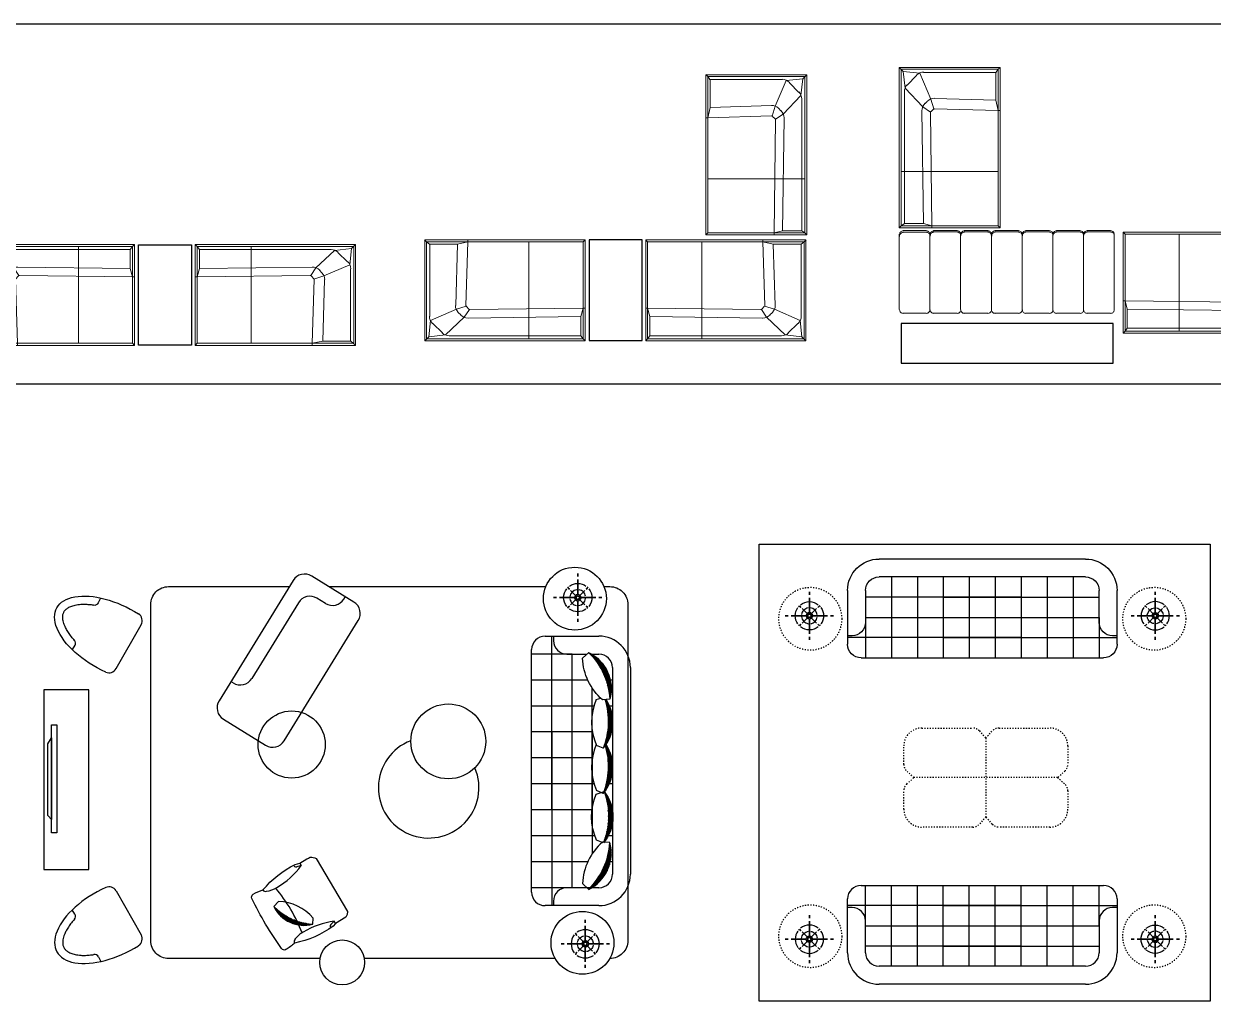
# Model space of a CAD drawing. Extents: x 185064 to 343242, y -369192 to -264966.
# Drawn here: x 256315 to 269558, y -288548 to -277663 of the extents above; entities that cross this region are included whole.
import ezdxf

# ---------------------------------------------------------------- set-up
doc = ezdxf.new("R2010")
doc.units = 0
doc.linetypes.add('ACAD_ISO03W100', pattern=[30, 12, -18])
doc.layers.add('平面布制', color=25, linetype='Continuous')
doc.layers.add('打印框', color=4, linetype='Continuous')

# ---------------------------------------------------------------- blocks, each defined once
blk = doc.blocks.new('WERAWERAWE')
at = {"color": 8, "linetype": 'Continuous'}
for p, q in [((106863.5, -18799.3), (106863.5, -18775)), ((106863.5, -18775), (106863.5, -18799.3)), ((106863.5, -18944.5), (106863.5, -18823.6)), ((106863.5, -18823.6), (106863.5, -18944.5)), ((106805.5, -18911.4), (106853.6, -18959.5)), ((106853.6, -18959.5), (106805.5, -18911.4)), ((106873.5, -18959.5), (106921.6, -18911.4)), ((106921.6, -18911.4), (106873.5, -18959.5)), ((106931.2, -18901.8), (106940.9, -18892.1)), ((106940.9, -18892.1), (106931.2, -18901.8)), ((106669.1, -18969.4), (106693.4, -18969.4)), ((106693.4, -18969.4), (106669.1, -18969.4)), ((106717.7, -18969.4), (106838.6, -18969.4)), ((106838.6, -18969.4), (106717.7, -18969.4)), ((106805.5, -19027.5), (106853.6, -18979.4)), ((106853.6, -18979.4), (106805.5, -19027.5)), ((106863.5, -19115.3), (106863.5, -18994.4)), ((106863.5, -18994.4), (106863.5, -19115.3)), ((106873.5, -18979.4), (106921.6, -19027.5)), ((106921.6, -19027.5), (106873.5, -18979.4)), ((106888.5, -18969.4), (107009.4, -18969.4)), ((107009.4, -18969.4), (106888.5, -18969.4)), ((107058, -18969.4), (107033.7, -18969.4)), ((107033.7, -18969.4), (107058, -18969.4)), ((106863.5, -19163.9), (106863.5, -19139.6)), ((106863.5, -19139.6), (106863.5, -19163.9))]:
    blk.add_line(p, q, dxfattribs=at)
at = {"color": 3, "linetype": 'Continuous'}
for p, q in [((106786.2, -18892.1), (106795.9, -18901.8)), ((106795.9, -18901.8), (106786.2, -18892.1)), ((106786.2, -19046.8), (106795.9, -19037.1)), ((106795.9, -19037.1), (106786.2, -19046.8)), ((106931.2, -19037.1), (106940.9, -19046.8)), ((106940.9, -19046.8), (106931.2, -19037.1))]:
    blk.add_line(p, q, dxfattribs=at)
for major_axis, start_param, end_param in [((113.9, 0), 0.888609, 2.25296), ((-113.9, 0.4), -0.613826, 0.003279), ((111.3, 24.3), 2.125594, 2.22504), ((111.3, 24.3), 2.125594, 2.22504), ((-111.2, 24.8), 4.06263, 4.162076), ((113.9, 0.4), -0.003338, 0.613767), ((113.9, 0.4), 3.138263, 3.755368), ((-111.3, 24.5), 0.918242, 1.017688), ((-111.3, 24.5), 0.918242, 1.017688), ((113.9, 0), 4.03019, 5.394541), ((111.2, 24.6), -1.01888, -0.919434), ((111.2, 24.6), -1.01888, -0.919434), ((-113.9, 0.4), 2.527791, 3.144896)]:
    blk.add_ellipse((106863.5, -18969.4), major_axis=major_axis, ratio=1, start_param=start_param, end_param=end_param, dxfattribs=at)
at = {"color": 8, "linetype": 'Continuous', "extrusion": (0, 0, -1)}
for major_axis, start_param, end_param in [((45.3, 45.3), 4.030214, 5.394564), ((10.2, 9.6), 4.712363, 10.995548), ((9.91, 9.91), 3.372739, 4.481242), ((9.91, 9.91), -1.33965, -0.231147), ((45.3, 45.3), -0.801005, -0.701559), ((45.3, 45.3), -0.801005, -0.701559), ((45.3, 45.3), -0.617105, 0), ((9.91, 9.91), 0.231147, 1.33965), ((46, 44.7), -0.014483, 0.602622), ((45.3, 45.3), 0.701559, 0.801005), ((45.3, 45.3), 0.701559, 0.801005), ((45.3, 45.3), 3.843152, 3.942598), ((45.3, 45.3), 3.843152, 3.942598), ((46, 44.7), 3.127109, 3.744214), ((45.3, 45.3), 2.524488, 3.141593), ((9.91, 9.91), 1.801943, 2.910446), ((45.3, 45.3), 2.340587, 2.440033), ((45.3, 45.3), 2.340587, 2.440033), ((45.3, 45.3), 0.888621, 2.252972)]:
    blk.add_ellipse((106863.5, -18969.4), major_axis=major_axis, ratio=1, start_param=start_param, end_param=end_param, dxfattribs=at)
at = {"color": 8, "linetype": 'Continuous'}
for major_axis, start_param, end_param in [((-24.9, 0), 3.141593, 9.424778), ((24.9, 0.3), 1.789211, 2.897713), ((12.5, 0.1), 1.791898, 2.9004), ((-12.5, 0.1), 3.382057, 4.49056), ((-24.9, 0.3), 3.385683, 4.494186), ((-24.9, 0.3), 0.243913, 1.352416), ((-12.5, 0.1), 0.240329, 1.348832), ((12.5, 0.1), -1.349407, -0.240905), ((24.9, 0.3), -1.352603, -0.2441)]:
    blk.add_ellipse((106863.5, -18969.4), major_axis=major_axis, ratio=1, start_param=start_param, end_param=end_param, dxfattribs=at)
at = {"color": 1, "linetype": 'Continuous'}
blk.add_ellipse((106863.5, -18969.4), major_axis=(-111.2, 24.8), ratio=1, start_param=4.06263, end_param=4.162076, dxfattribs=at)
blk = doc.blocks.new('awrtaet')
at = {"color": 3}
for p, q in [((-52389, -44076), (-52387, -44101)), ((-52387, -44101), (-52346, -44089)), ((-52342, -44700), (-52299, -44707)), ((-52340, -44725), (-52342, -44700))]:
    blk.add_line(p, q, dxfattribs=at)
blk.add_lwpolyline([(-52389, -44076), (-52358, -44065, -0.110047), (-51966, -44083, -0.053927), (-51869, -44064, -0.392463), (-51836, -44090, -0.042541), (-51796, -44629, -0.392463), (-51824, -44659, -0.054038), (-51923, -44655, -0.10394), (-52296, -44734), (-52340, -44725), (-52417, -44731, -0.01404), (-52451, -44733, -0.144778), (-52494, -44696), (-52537, -44128), (-52524, -44104), (-52500, -44086), (-52389, -44076)], format="xyb", dxfattribs=at)
for centre, radius, start, end in [((-52144, -43390), 751, 251.1577, 274.5519), ((-52359, -44061), 30.5, 296.1106, 337.7472), ((-52339, -44070), 8.52, 340.4139, 100.1704), ((-52100, -43886), 254, 273.4831, 296.5047), ((-50628, -44270), 1450, 174.7728, 193.8291), ((-51996, -44084), 30.5, 287.719, 1.0365), ((-51996, -45367), 751, 94.05, 117.4442), ((-52026, -44871), 254, 72.0972, 95.1188), ((-51953, -44659), 30.5, 7.5653, 80.8829), ((-52309, -44736), 30.5, 30.8546, 72.4912), ((-52292, -44724), 10.7, 296.4834, 22.2884)]:
    blk.add_arc(centre, radius, start, end, dxfattribs=at)
blk = doc.blocks.new('sertysey')
at = {"color": 3}
for p, q in [((-54715, -42861), (-55677, -43098)), ((-55859, -42989), (-55866, -42960)), ((-54507, -43078), (-54533, -42971)), ((-54325, -43188), (-54296, -43180))]:
    blk.add_line(p, q, dxfattribs=at)
blk.add_lwpolyline([(-56220, -43201), (-56088, -43737, 0.414214), (-55907, -43847), (-54379, -43470, 0.414214), (-54269, -43289), (-54401, -42753, 0.414214), (-54583, -42643), (-56110, -43020, 0.414214)], format="xyb", close=True, dxfattribs=at)
for centre, start, end in [((-54679, -43007), 13.8496, 103.8496), ((-55713, -42953), 193.8496, 283.8496), ((-54361, -43042), 193.8496, 283.8496)]:
    blk.add_arc(centre, 150, start, end, dxfattribs=at)
blk = doc.blocks.new('aWTat')
at = {"layer": '平面布制', "color": 3, "ltscale": 0.5}
for p, q in [((-80791, -107764, -35), (-80737, -107777, -35)), ((-80777, -107758, -35), (-80712, -107773, -35)), ((-80762, -107752, -35), (-80683, -107769, -35)), ((-80745, -107746, -35), (-80650, -107767, -35)), ((-80727, -107740, -35), (-80611, -107766, -35)), ((-80707, -107735, -35), (-80554, -107769, -35)), ((-80684, -107730, -35), (-80401, -107794, -35)), ((-80656, -107727, -35), (-80425, -107779, -35)), ((-80618, -107726), (-80455, -107763)), ((-80868, -107814), (-80842, -107879)), ((-80860, -107808, -35), (-80854, -107809, -35)), ((-80850, -107800, -35), (-80838, -107803, -35)), ((-80839, -107793, -35), (-80820, -107797, -35)), ((-80828, -107785, -35), (-80801, -107791, -35)), ((-80817, -107778, -35), (-80781, -107786, -35)), ((-80804, -107771, -35), (-80760, -107781, -35)), ((-80406, -107885), (-80381, -107809)), ((-80385, -107808), (-80381, -107809))]:
    blk.add_line(p, q, dxfattribs=at)
for centre, radius, start, end in [((-80621, -108111), 386, 51.4172, 129.67), ((-80618, -108442), 676, 69.4224, 111.6649), ((-80617, -107379), 548, 245.7847, 292.6179)]:
    blk.add_arc(centre, radius, start, end, dxfattribs=at)
blk = doc.blocks.new('waretawet')
at = {"color": 1, "linetype": 'Continuous', "ltscale": 1000}
for points in [[(1066371, 350141), (1066430, 350141), (1066430, 348941), (1066371, 348941)], [(1066371, 349996), (1066371, 349090), (1066331, 349132), (1066331, 349930)]]:
    blk.add_lwpolyline(points, close=True, dxfattribs=at)
blk = doc.blocks.new('saertsert')
at = {"color": 3}
for p, q in [((-18406, -45967), (-15706, -45967)), ((-18556, -46717), (-18556, -46117)), ((-18506, -46212), (-18556, -46212)), ((-15556, -46212), (-15606, -46212)), ((-15556, -46117), (-15556, -46717)), ((-18356, -46717), (-18356, -46362)), ((-15756, -46362), (-15756, -46717)), ((-15906, -46867), (-18206, -46867)), ((-15906, -47067), (-18206, -47067))]:
    blk.add_line(p, q, dxfattribs=at)
at = {"color": 1}
for p, q in [((-18356, -46417), (-18356, -45967)), ((-18067, -46867), (-18067, -45967)), ((-17779, -46867), (-17779, -45967)), ((-17490, -46867), (-17490, -45967)), ((-17490, -46867), (-17490, -45967)), ((-17201, -46867), (-17201, -45967)), ((-17201, -46867), (-17201, -45967)), ((-16912, -46867), (-16912, -45967)), ((-16623, -46867), (-16623, -45967)), ((-16334, -46867), (-16334, -45967)), ((-16045, -46867), (-16045, -45967)), ((-15756, -46417), (-15756, -45967)), ((-17490, -46192), (-18556, -46192)), ((-17490, -46192), (-16623, -46192)), ((-16623, -46192), (-17490, -46192)), ((-16623, -46192), (-15556, -46192)), ((-18356, -46417), (-15756, -46417)), ((-17490, -46642), (-18356, -46642)), ((-17490, -46642), (-16623, -46642)), ((-16623, -46642), (-17490, -46642)), ((-16623, -46642), (-15756, -46642))]:
    blk.add_line(p, q, dxfattribs=at)
at = {"color": 3}
for centre, radius, start, end in [((-18406, -46117), 150, 90, 180), ((-15706, -46117), 150, 0, 90), ((-18506, -46362), 150, 0, 90), ((-15606, -46362), 150, 90, 180), ((-18206, -46717), 350, 180, 270), ((-18206, -46717), 150, 180, 270), ((-15906, -46717), 350, 270, 0), ((-15906, -46717), 150, 270, 0)]:
    blk.add_arc(centre, radius, start, end, dxfattribs=at)
blk = doc.blocks.new('w123333')
at = {"color": 3, "lineweight": 0}
for points in [[(236450, -313044), (238234, -313044)], [(236450, -314169), (236450, -313044)], [(236472, -313067), (236450, -313044)], [(237754, -313067), (237754, -313044)], [(238182, -313091), (238211, -313070), (238236, -313045)], [(238234, -313044), (238234, -314169)], [(237754, -313067), (236472, -313067), (236472, -313806)], [(237075, -314147), (237075, -313067)], [(237776, -313777), (237754, -313067)], [(237754, -313067), (238215, -313067)], [(237871, -313092), (237754, -313067)], [(237890, -313777), (237871, -313092)], [(237871, -313092), (238180, -313092)], [(238180, -313897), (238180, -313092)], [(238215, -313067), (238215, -314147)], [(236472, -313806), (236450, -313806)], [(237732, -313821), (236472, -313806)], [(236472, -313806), (236472, -314147)], [(236472, -313806), (236497, -313900)], [(237732, -313821), (237740, -313820), (237746, -313816)], [(238003, -314102), (237795, -313907), (237738, -313821)], [(237744, -313815), (237770, -313787)], [(237772, -313785), (237775, -313781), (237776, -313776)], [(237773, -313783), (237883, -313818)], [(237833, -313881), (237861, -313853)], [(237862, -313852), (237875, -313835), (237885, -313817), (237891, -313797), (237893, -313776)], [(238171, -313941), (237883, -313818)], [(236472, -314112), (236472, -313900)], [(237751, -313916), (236497, -313900)], [(236497, -313900), (236497, -314112)], [(237753, -313916), (237776, -313914), (237799, -313907), (237819, -313896), (237837, -313881)], [(238171, -313941), (238190, -314124), (238003, -314102)], [(238038, -314080), (238145, -313976)], [(238149, -313976), (238164, -313959), (238174, -313939), (238181, -313918), (238183, -313895)], [(236497, -314112), (236472, -314147)], [(236497, -314112), (237962, -314112)], [(237964, -314112), (237985, -314110), (238006, -314104), (238025, -314094), (238042, -314081)], [(236472, -314147), (236450, -314169)], [(236450, -314169), (238234, -314169)], [(236472, -314147), (238215, -314147)], [(238190, -314124), (238234, -314169)]]:
    blk.add_lwpolyline(points, dxfattribs=at)
blk = doc.blocks.new('sertsert')
at = {"layer": '打印框', "color": 3}
blk.add_lwpolyline([(254496, -297499), (253905, -297499), (253905, -296379), (254496, -296379)], close=True, dxfattribs=at)
at = {"layer": '打印框', "rotation": 180}
blk.add_blockref('w123333', (490310, -610543), dxfattribs=at)
at = {"layer": '打印框', "xscale": -1}
for p, rotation in [((18085, -610543), 180), ((-57840, -61103), 90)]:
    blk.add_blockref('w123333', p, dxfattribs=dict(at, rotation=rotation))
blk = doc.blocks.new('ertaertser')
at = {"color": 3, "lineweight": 0}
for points in [[(234054, -313041), (234046, -313042), (234039, -313044), (234032, -313048), (234027, -313053), (234022, -313059), (234018, -313065), (234016, -313073), (234015, -313081)], [(234053, -313044), (234312, -313044)], [(234353, -313081), (234352, -313073), (234350, -313065), (234346, -313059), (234341, -313053), (234335, -313048), (234329, -313044), (234321, -313042), (234313, -313041)], [(234395, -313041), (234388, -313042), (234380, -313044), (234373, -313048), (234368, -313053), (234363, -313059), (234359, -313065), (234357, -313073), (234356, -313081)], [(234394, -313044), (234656, -313044)], [(234697, -313081), (234696, -313073), (234694, -313065), (234690, -313059), (234685, -313053), (234680, -313048), (234673, -313044), (234666, -313042), (234658, -313041)], [(234737, -313041), (234729, -313042), (234721, -313044), (234714, -313048), (234709, -313053), (234704, -313059), (234700, -313065), (234698, -313073), (234697, -313081)], [(234997, -313044), (234735, -313044)], [(235038, -313081), (235037, -313073), (235035, -313065), (235031, -313059), (235027, -313053), (235021, -313048), (235014, -313044), (235007, -313042), (234999, -313041)], [(235078, -313041), (235070, -313042), (235062, -313044), (235056, -313048), (235050, -313053), (235045, -313059), (235041, -313065), (235039, -313073), (235038, -313081)], [(235076, -313044), (235338, -313044)], [(235379, -313081), (235378, -313073), (235376, -313065), (235372, -313059), (235368, -313053), (235362, -313048), (235355, -313044), (235348, -313042), (235340, -313041)], [(235422, -313041), (235414, -313042), (235406, -313044), (235400, -313048), (235394, -313053), (235389, -313059), (235385, -313065), (235383, -313073), (235382, -313081)], [(235420, -313044), (235682, -313044)], [(235723, -313081), (235723, -313073), (235720, -313065), (235717, -313059), (235712, -313053), (235706, -313048), (235699, -313044), (235692, -313042), (235684, -313041)], [(235763, -313041), (235755, -313042), (235747, -313044), (235741, -313048), (235735, -313053), (235730, -313059), (235726, -313065), (235724, -313073), (235723, -313081)], [(235761, -313044), (236023, -313044)], [(235761, -313044), (236023, -313044)], [(236064, -313081), (236064, -313073), (236061, -313065), (236058, -313059), (236053, -313053), (236047, -313048), (236040, -313044), (236033, -313042), (236025, -313041)], [(236104, -313041), (236096, -313042), (236089, -313044), (236082, -313048), (236076, -313053), (236071, -313059), (236068, -313065), (236065, -313073), (236064, -313081)], [(236102, -313044), (236364, -313044)], [(236102, -313044), (236364, -313044)], [(236405, -313081), (236405, -313073), (236402, -313065), (236399, -313059), (236394, -313053), (236388, -313048), (236381, -313044), (236374, -313042), (236366, -313041)], [(234012, -313922), (234012, -313082)], [(234353, -313082), (234353, -313922)], [(234694, -313082), (234694, -313922)], [(235038, -313082), (235038, -313922)], [(235379, -313082), (235379, -313922)], [(235720, -313082), (235720, -313922)], [(236064, -313698), (236064, -313082)], [(236405, -313698), (236405, -313082)], [(236064, -313903), (236064, -313698)], [(236405, -313903), (236405, -313698)], [(234015, -313898), (234015, -313906), (234017, -313914), (234020, -313922), (234025, -313928), (234031, -313934), (234038, -313938), (234046, -313940), (234054, -313941)], [(234015, -313921), (234016, -313929), (234018, -313936), (234022, -313943), (234027, -313949), (234032, -313954), (234039, -313957), (234046, -313959), (234054, -313960)], [(234315, -313944), (234053, -313944)], [(234312, -313963), (234053, -313963)], [(234313, -313960), (234321, -313959), (234329, -313957), (234335, -313954), (234341, -313949), (234346, -313943), (234350, -313936), (234352, -313929), (234353, -313921)], [(234317, -313941), (234324, -313941), (234332, -313938), (234339, -313935), (234344, -313930), (234349, -313924), (234353, -313917), (234355, -313910), (234356, -313902)], [(234356, -313901), (234356, -313910), (234358, -313917), (234361, -313925), (234366, -313932), (234372, -313937), (234380, -313941), (234387, -313944), (234395, -313944)], [(234356, -313921), (234357, -313929), (234359, -313936), (234363, -313943), (234368, -313949), (234373, -313954), (234380, -313957), (234388, -313959), (234395, -313960)], [(234656, -313948), (234394, -313948)], [(234656, -313963), (234394, -313963)], [(234658, -313944), (234666, -313944), (234673, -313941), (234680, -313938), (234685, -313933), (234690, -313927), (234694, -313920), (234696, -313913), (234697, -313905)], [(234658, -313960), (234666, -313959), (234673, -313957), (234680, -313954), (234685, -313949), (234690, -313943), (234694, -313936), (234696, -313929), (234697, -313921)], [(234697, -313905), (234698, -313913), (234700, -313920), (234704, -313927), (234709, -313933), (234714, -313938), (234721, -313941), (234729, -313944), (234737, -313944)], [(234697, -313921), (234698, -313929), (234700, -313936), (234704, -313943), (234709, -313949), (234714, -313954), (234721, -313957), (234729, -313959), (234737, -313960)], [(234735, -313948), (234997, -313948)], [(234735, -313963), (234997, -313963)], [(234999, -313944), (235007, -313944), (235015, -313941), (235022, -313937), (235028, -313932), (235033, -313925), (235036, -313917), (235038, -313910), (235038, -313901)], [(234999, -313960), (235007, -313959), (235014, -313957), (235021, -313954), (235027, -313949), (235031, -313943), (235035, -313936), (235037, -313929), (235038, -313921)], [(235038, -313921), (235039, -313929), (235041, -313936), (235045, -313943), (235050, -313949), (235056, -313954), (235062, -313957), (235070, -313959), (235078, -313960)], [(235041, -313901), (235042, -313910), (235043, -313917), (235047, -313925), (235052, -313932), (235058, -313937), (235065, -313941), (235073, -313944), (235081, -313944)], [(235338, -313963), (235076, -313963)], [(235338, -313948), (235079, -313948)], [(235340, -313944), (235348, -313944), (235355, -313941), (235362, -313938), (235368, -313933), (235372, -313927), (235376, -313920), (235378, -313913), (235379, -313905)], [(235340, -313960), (235348, -313959), (235355, -313957), (235362, -313954), (235368, -313949), (235372, -313943), (235376, -313936), (235378, -313929), (235379, -313921)], [(235382, -313905), (235383, -313913), (235385, -313920), (235389, -313927), (235394, -313933), (235400, -313938), (235406, -313941), (235414, -313944), (235422, -313944)], [(235382, -313921), (235383, -313929), (235385, -313936), (235389, -313943), (235394, -313949), (235400, -313954), (235406, -313957), (235414, -313959), (235422, -313960)], [(235420, -313948), (235559, -313948)], [(235559, -313963), (235420, -313963)], [(235682, -313948), (235559, -313948)], [(235559, -313963), (235682, -313963)], [(235684, -313944), (235692, -313944), (235699, -313941), (235706, -313938), (235712, -313933), (235717, -313927), (235720, -313920), (235723, -313913), (235723, -313905)], [(235684, -313960), (235692, -313959), (235699, -313957), (235706, -313954), (235712, -313949), (235717, -313943), (235720, -313936), (235723, -313929), (235723, -313921)], [(235723, -313905), (235724, -313913), (235726, -313920), (235730, -313927), (235735, -313933), (235741, -313938), (235747, -313941), (235755, -313944), (235763, -313944)], [(235723, -313921), (235724, -313929), (235726, -313936), (235730, -313943), (235735, -313949), (235741, -313954), (235747, -313957), (235755, -313959), (235763, -313960)], [(235761, -313948), (236023, -313948)], [(235761, -313963), (236023, -313963)], [(236025, -313944), (236033, -313944), (236041, -313941), (236048, -313937), (236054, -313932), (236059, -313925), (236062, -313917), (236064, -313910), (236064, -313901)], [(236025, -313960), (236033, -313959), (236040, -313957), (236047, -313954), (236053, -313949), (236058, -313943), (236061, -313936), (236064, -313929), (236064, -313921)], [(236064, -313903), (236064, -313922)], [(236064, -313905), (236065, -313913), (236068, -313920), (236071, -313927), (236076, -313933), (236082, -313938), (236089, -313941), (236096, -313944), (236104, -313944)], [(236064, -313921), (236065, -313929), (236068, -313936), (236071, -313943), (236076, -313949), (236082, -313954), (236089, -313957), (236096, -313959), (236104, -313960)], [(236102, -313948), (236364, -313948)], [(236102, -313963), (236364, -313963)], [(236366, -313944), (236374, -313944), (236382, -313941), (236389, -313937), (236395, -313932), (236400, -313925), (236403, -313917), (236405, -313910), (236405, -313901)], [(236366, -313960), (236374, -313959), (236381, -313957), (236388, -313954), (236394, -313949), (236399, -313943), (236402, -313936), (236405, -313929), (236405, -313921)], [(236405, -313903), (236405, -313922)]]:
    blk.add_lwpolyline(points, dxfattribs=at)
blk.add_lwpolyline([(236064, -313903), (236061, -313903)], close=True, dxfattribs=at)
blk = doc.blocks.new('awerteasrt')
at = {"layer": '打印框', "color": 3}
blk.add_lwpolyline([(255307, -296082), (255748, -296082), (255748, -298441), (255307, -298441)], close=True, dxfattribs=at)
at = {"layer": '打印框'}
for name, p, rotation in [('w123333', (490691, -610229), 180), ('ertaertser', (568235, -62049), 270)]:
    blk.add_blockref(name, p, dxfattribs=dict(at, rotation=rotation))
at = {"layer": '打印框', "color": 3, "xscale": -1, "rotation": 90}
blk.add_blockref('w123333', (-58753, -62102), dxfattribs=at)

msp = doc.modelspace()

# ---------------------------------------------------------------- linework, layer by layer
at = {"color": 8}
for p, q in [((185064, -277663), (310328, -277663)), ((185064, -281673), (343242, -281673))]:
    msp.add_line(p, q, dxfattribs=at)
at = {"color": 3}
for p, q in [((257147, -284110), (257171, -284058)), ((257344, -284845), (257622, -284356)), ((256885, -284585), (256855, -284633)), ((262119, -284483), (262719, -284483)), ((262213, -284483), (262213, -284533)), ((261969, -287334), (261969, -284633)), ((262363, -284683), (262584, -284683)), ((262639, -284683), (262719, -284683)), ((262644, -284686), (262644, -284683)), ((262869, -284833), (262869, -287134)), ((263069, -284833), (263069, -287134)), ((262869, -284972), (262845, -284972)), ((262688, -285188), (262738, -285172)), ((262867, -285516, -41), (262796, -285188, -41)), ((262872, -285483, -41), (262812, -285211, -41)), ((262873, -285439), (262831, -285247)), ((262862, -285543, -41), (262823, -285363, -41)), ((262869, -285261), (262838, -285261)), ((262842, -285607, -41), (262821, -285515, -41)), ((262849, -285588, -41), (262824, -285476, -41)), ((262856, -285567, -41), (262826, -285429, -41)), ((262644, -286417), (262644, -285550)), ((262810, -285672, -41), (262801, -285630, -41)), ((262818, -285657, -41), (262807, -285605, -41)), ((262826, -285642, -41), (262812, -285578, -41)), ((262834, -285625, -41), (262817, -285548, -41)), ((262869, -285550), (262860, -285550)), ((262767, -285731), (262691, -285700)), ((262775, -285722, -41), (262773, -285716, -41)), ((262784, -285710, -41), (262781, -285696, -41)), ((262793, -285698, -41), (262788, -285675, -41)), ((262801, -285685, -41), (262794, -285653, -41)), ((262867, -286018, -41), (262796, -285693, -41)), ((262872, -285986, -41), (262812, -285713, -41)), ((262873, -285941), (262831, -285749)), ((262862, -286045, -41), (262823, -285865, -41)), ((262869, -285839), (262862, -285839)), ((262842, -286110, -41), (262821, -286017, -41)), ((262849, -286090, -41), (262824, -285979, -41)), ((262856, -286069, -41), (262826, -285932, -41)), ((262793, -286201, -41), (262788, -286178, -41)), ((262801, -286188, -41), (262794, -286156, -41)), ((262810, -286174, -41), (262801, -286132, -41)), ((262818, -286160, -41), (262807, -286107, -41)), ((262826, -286144, -41), (262812, -286080, -41)), ((262834, -286128, -41), (262817, -286050, -41)), ((262869, -286128), (262834, -286128)), ((262869, -286128), (262834, -286128)), ((262767, -286234), (262691, -286203)), ((262775, -286224, -41), (262773, -286218, -41)), ((262784, -286213, -41), (262781, -286198, -41)), ((262869, -286417), (262867, -286417)), ((262869, -286417), (262867, -286417)), ((262869, -286706), (262821, -286706)), ((262869, -286995), (262845, -286995)), ((257344, -287320), (257622, -287809)), ((262719, -287284), (262363, -287284)), ((262644, -287281), (262644, -287284)), ((262719, -287484), (262119, -287484)), ((262213, -287434), (262213, -287484)), ((256885, -287580), (256855, -287532)), ((257147, -288055), (257171, -288107))]:
    msp.add_line(p, q, dxfattribs=at)
at = {"color": 1}
for p, q in [((262194, -285550), (262194, -284483)), ((262419, -284683), (261969, -284683)), ((262419, -287284), (262419, -284683)), ((262595, -284972), (261969, -284972)), ((262644, -285550), (262644, -285059)), ((262662, -285261), (261969, -285261)), ((262646, -285550), (261969, -285550)), ((262194, -286417), (262194, -285550)), ((262194, -285550), (262194, -286417)), ((262644, -285550), (262644, -286417)), ((262645, -285839), (261969, -285839)), ((262664, -286128), (261969, -286128)), ((262664, -286128), (261969, -286128)), ((262641, -286417), (261969, -286417)), ((262641, -286417), (261969, -286417)), ((262194, -286417), (262194, -287484)), ((262644, -286417), (262644, -286908)), ((262672, -286706), (261969, -286706)), ((262595, -286995), (261969, -286995)), ((262419, -287284), (261969, -287284))]:
    msp.add_line(p, q, dxfattribs=at)
at = {"color": 3, "linetype": 'ACAD_ISO03W100'}
for p, q in [((267026, -285618), (267026, -286496)), ((267826, -286057), (266226, -286057))]:
    msp.add_line(p, q, dxfattribs=at)
at = {"color": 3}
for points in [[(258184, -281244), (257593, -281244), (257593, -280124), (258184, -280124)], [(256540, -287082), (257040, -287082), (257040, -285082), (256540, -285082)]]:
    msp.add_lwpolyline(points, close=True, dxfattribs=at)
at = {"color": 8}
msp.add_lwpolyline([(264504, -283460), (269523, -283460), (269523, -288548), (264504, -288548)], close=True, dxfattribs=at)
for points in [[(259613, -288073), (257928, -288073, -0.414214), (257728, -287873), (257728, -284131, -0.414214), (257928, -283931), (259271, -283931)], [(262774, -283931), (262840, -283931, -0.414214), (263040, -284131), (263040, -287873, -0.414214), (262840, -288073), (262838, -288073)]]:
    msp.add_lwpolyline(points, format="xyb", dxfattribs=at)
for points in [[(259713, -283931), (262127, -283931)], [(262231, -288073), (260106, -288073)]]:
    msp.add_lwpolyline(points, dxfattribs=at)
at = {"color": 3, "linetype": 'ACAD_ISO03W100'}
for points in [[(266226, -286057), (266146, -285985, -0.211622), (266113, -285911), (266113, -285706, -0.414214), (266313, -285506), (266880, -285506, -0.211622), (266954, -285539), (267026, -285618)], [(267026, -285618), (267098, -285539, -0.211622), (267173, -285506), (267739, -285506, -0.414214), (267939, -285706), (267939, -285911, -0.211622), (267906, -285985), (267826, -286057)], [(267026, -286496), (266954, -286576, -0.211622), (266880, -286609), (266313, -286609, -0.414214), (266113, -286409), (266113, -286204, -0.211622), (266146, -286130), (266226, -286057)], [(267826, -286057), (267906, -286130, -0.211622), (267939, -286204), (267939, -286409, -0.414214), (267739, -286609), (267173, -286609, -0.211622), (267098, -286576), (267026, -286496)]]:
    msp.add_lwpolyline(points, format="xyb", dxfattribs=at)
at = {"color": 3}
for centre, radius in [((262451, -284065), 350), ((259298, -285690), 374), ((262535, -287898), 350), ((259860, -288116), 250)]:
    msp.add_circle(centre, radius, dxfattribs=at)
at = {"color": 3, "linetype": 'ACAD_ISO03W100'}
for centre in [(265072, -284289), (268902, -284289), (265072, -287825), (268902, -287825)]:
    msp.add_circle(centre, 350, dxfattribs=at)
at = {"color": 1}
msp.add_circle((261041, -285655), 417, dxfattribs=at)
at = {"color": 3}
for centre, radius, start, end in [((257104, -284089), 48, 257.5295, 333.9955), ((257543, -284311), 90.8, 330.3804, 57.5278), ((256847, -284560), 45.4, 327.5089, 42.405), ((262119, -284633), 150, 90, 180), ((262363, -284533), 150, 180, 270), ((262719, -284833), 350, 0, 90), ((262719, -284833), 150, 0, 90), ((257265, -284800), 90.8, 245.7728, 330.3804), ((263281, -285440), 644, 156.9496, 203.7828), ((262420, -285439), 454, 319.8975, 33.5456), ((262031, -285432), 795, 337.9026, 17.8452), ((263281, -285943), 644, 156.9496, 203.7828), ((262420, -285941), 454, 319.8975, 33.6148), ((262031, -285935), 795, 337.9026, 17.0948), ((262719, -287134), 150, 270, 0), ((262719, -287134), 350, 270, 0), ((257265, -287365), 90.8, 29.6196, 114.2272), ((262119, -287334), 150, 180, 270), ((262363, -287434), 150, 90, 180), ((256847, -287604), 45.4, 317.595, 32.4911), ((257543, -287853), 90.8, 302.4722, 29.6196), ((257104, -288076), 48, 26.0045, 102.4705)]:
    msp.add_arc(centre, radius, start, end, dxfattribs=at)
at = {"color": 1}
msp.add_arc((260823, -286171), 560, 110.8996, 23.3185, dxfattribs=at)
at = {"color": 3, "extrusion": (0, 0, -1)}
msp.add_ellipse((257321, -284511), major_axis=(-640, 340), ratio=0.517387, start_param=4.585891, end_param=8.004289, dxfattribs=at)
at = {"color": 3}
msp.add_ellipse((257321, -287654), major_axis=(-640, -340), ratio=0.517387, start_param=4.585891, end_param=8.004289, dxfattribs=at)
for points in [[(256881, -284530), (256875, -284524), (256870, -284518), (256852, -284497), (256839, -284481), (256817, -284450), (256807, -284435), (256789, -284405), (256781, -284391), (256770, -284365), (256766, -284354), (256758, -284333), (256756, -284323), (256751, -284304), (256750, -284295), (256749, -284279), (256748, -284273), (256749, -284260), (256749, -284255), (256751, -284243), (256752, -284238), (256755, -284228), (256757, -284224), (256761, -284215), (256763, -284211), (256768, -284202), (256771, -284198), (256778, -284190), (256782, -284187), (256790, -284179), (256795, -284175), (256805, -284168), (256811, -284165), (256823, -284158), (256830, -284155), (256845, -284149), (256853, -284146), (256870, -284141), (256879, -284139), (256897, -284135), (256907, -284133), (256928, -284130), (256939, -284129), (256967, -284127), (256984, -284127), (257020, -284128), (257038, -284129), (257069, -284132), (257082, -284134), (257094, -284136)], [(256881, -287635), (256875, -287641), (256870, -287647), (256852, -287668), (256839, -287684), (256817, -287714), (256807, -287730), (256789, -287760), (256781, -287774), (256770, -287799), (256766, -287810), (256758, -287831), (256756, -287842), (256751, -287861), (256750, -287870), (256749, -287885), (256748, -287892), (256749, -287904), (256749, -287910), (256751, -287921), (256752, -287926), (256755, -287936), (256757, -287941), (256761, -287950), (256763, -287954), (256768, -287962), (256771, -287966), (256778, -287974), (256782, -287978), (256790, -287986), (256795, -287989), (256805, -287997), (256811, -288000), (256823, -288007), (256830, -288010), (256845, -288016), (256853, -288019), (256870, -288024), (256879, -288026), (256897, -288030), (256907, -288032), (256928, -288035), (256939, -288036), (256967, -288038), (256984, -288038), (257020, -288037), (257038, -288036), (257069, -288032), (257082, -288031), (257094, -288029)]]:
    msp.add_open_spline(points, degree=3, knots=[2.173703, 2.173703, 2.173703, 2.173703, 2.214619, 2.214619, 2.325785, 2.325785, 2.43695, 2.43695, 2.548116, 2.548116, 2.637557, 2.637557, 2.726998, 2.726998, 2.81644, 2.81644, 2.889588, 2.889588, 2.962736, 2.962736, 3.035884, 3.035884, 3.109032, 3.109032, 3.18218, 3.18218, 3.255328, 3.255328, 3.328476, 3.328476, 3.401624, 3.401624, 3.474772, 3.474772, 3.54792, 3.54792, 3.621068, 3.621068, 3.694216, 3.694216, 3.767364, 3.767364, 3.840512, 3.840512, 3.945709, 3.945709, 4.050906, 4.050906, 4.11557, 4.11557, 4.11557, 4.11557], dxfattribs=at)

# ---------------------------------------------------------------- block references
at = {"color": 3, "xscale": -1, "rotation": 180}
for name, p in [('sertsert', (8704, -577568)), ('saertsert', (284043, -330691))]:
    msp.add_blockref(name, p, dxfattribs=at)
at = {"xscale": -1}
for name, p, rotation in [('awerteasrt', (-29998, -25694), 90), ('w123333', (21773, -594289), 180)]:
    msp.add_blockref(name, p, dxfattribs=dict(at, rotation=rotation))
at = {"rotation": 180}
msp.add_blockref('w123333', (493998, -594289), dxfattribs=at)
at = {"color": 3, "rotation": 44.52167997548165}
msp.add_blockref('sertysey', (268330, -215186), dxfattribs=at)
at = {"color": 3, "extrusion": (0, 0, -1), "xscale": 1.382400000002235, "yscale": 1.382400000002235, "zscale": -1.382400000002235, "rotation": 90}
msp.add_blockref('WERAWERAWE', (-288706, -431782), dxfattribs=at)
at = {"color": 3, "yscale": 1.382400000002235, "zscale": 1.382400000002235}
for p, xscale in [((412790, -258033), -1.382400000002235), ((121184, -258033), 1.382400000002235)]:
    msp.add_blockref('WERAWERAWE', p, dxfattribs=dict(at, xscale=xscale))
at = {"color": 3}
for name, p, xscale, yscale, zscale, rotation in [('aWTat', (337688, -145481), -1.175999999999999, 1.175999999999999, 1.175999999999999, 294.9473022343), ('aWTat', (390271, -192645), -1.175999999999999, 1.175999999999999, 1.175999999999999, 269.5675186856786), ('aWTat', (337688, -426486), 1.175999999999999, 1.175999999999999, 1.175999999999999, 245.0526977657), ('WERAWERAWE', (412790, -314081), 1.382400000002235, 1.382400000002235, 1.382400000002235, 180), ('WERAWERAWE', (121184, -314081), -1.382400000002235, 1.382400000002235, 1.382400000002235, 180), ('WERAWERAWE', (288790, -140181), 1.382400000002235, 1.382400000002235, 1.382400000002235, 270)]:
    msp.add_blockref(name, p, dxfattribs=dict(at, xscale=xscale, yscale=yscale, zscale=zscale, rotation=rotation))
at = {"color": 250, "linetype": 'ACAD_ISO03W100', "lineweight": -2}
msp.add_blockref('waretawet', (-809747, -635613), dxfattribs=at)
at = {"color": 7}
for name, p, xscale, yscale, zscale, rotation in [('awrtaet', (226931, -362984), 1.199999999999999, 1.199999999999999, 1.199999999999999, 206.3522801699654), ('aWTat', (143112, -350064), 0.9799999999999996, 0.9799999999999996, 0.9799999999999996, 155.0526977657)]:
    msp.add_blockref(name, p, dxfattribs=dict(at, xscale=xscale, yscale=yscale, zscale=zscale, rotation=rotation))
at = {"color": 3}
msp.add_blockref('saertsert', (284043, -241292), dxfattribs=at)

doc.saveas('drawing.dxf')
